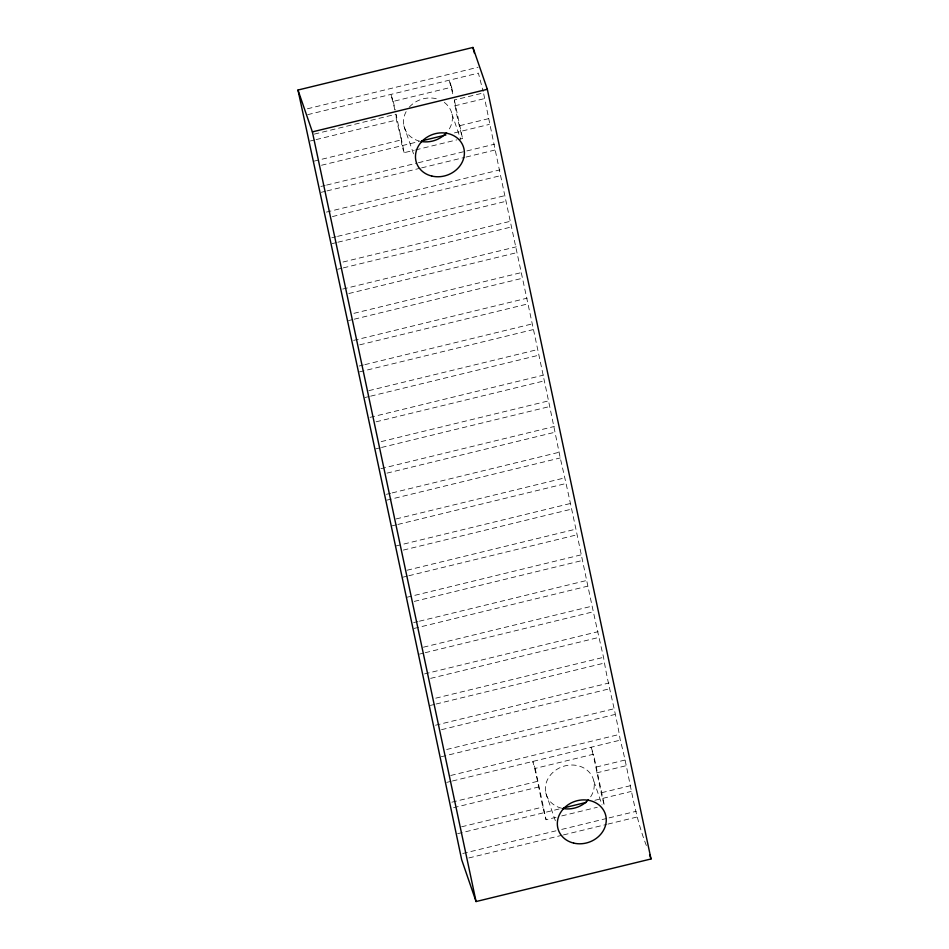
<?xml version="1.0" encoding="UTF-8"?>
<svg xmlns="http://www.w3.org/2000/svg" width="949" height="949" viewBox="0 0 949 949"><rect width="100%" height="100%" fill="white"/><g stroke="black" fill="none" stroke-linecap="round" stroke-linejoin="round"><path stroke-width="0.71" stroke-dasharray="4.75 3.56" d="M307.405 108.791L478.059 67.249M307.725 114.651L478.391 73.109L483.148 91.495M394.938 109.954L390.905 94.402L393.313 101.377L451.629 87.178L453.148 94.307M314.297 134.106L396.041 114.2L404.227 152.682L414.179 150.262M458.272 139.527L462.543 138.495C459.304 125.885 455.781 113.026 454.357 100.001L483.516 92.907C508.047 214.747 535.699 336.1 560.23 457.94C575.711 524.239 588.083 591.025 603.552 657.325C607.882 685.131 615.925 712.343 620.255 740.149C629.828 775.475 633.042 812.214 646.708 846.401M310.311 140.998L314.617 139.954M316.053 139.61L396.362 120.06L396.041 114.2M454.678 105.861L483.848 98.755M314.012 161.152L401.498 139.859L396.362 120.06M459.814 125.659L488.972 118.566M321.509 165.256L418.889 141.555M454.452 132.896L489.304 124.414M415.603 149.918L456.849 139.871M320.904 186.455L325.199 185.411M326.634 185.067L416.991 163.074M418.426 162.718L494.429 144.224M321.225 192.315L325.531 191.259M326.966 190.915L420.182 168.222M421.617 167.878L464.642 157.404M466.078 157.06L494.761 150.072M326.361 212.113L499.886 169.871M332.423 216.574L500.218 175.731M331.818 237.772L336.112 236.728M337.547 236.372L505.343 195.53M332.138 243.62L336.444 242.576M337.88 242.22L505.675 201.378M343.004 262.031L510.799 221.188M337.595 269.279L341.901 268.235M343.336 267.879L511.131 227.036M342.731 289.077L516.256 246.835M348.793 293.538L516.576 252.695M353.918 313.336L521.713 272.493M348.508 320.584L352.814 319.54M354.25 319.196L522.033 278.354M353.645 340.394L527.169 298.152M359.707 344.843L527.49 304M359.102 366.041L363.396 364.997M364.831 364.653L532.626 323.811M359.422 371.901L532.947 329.659M368.853 390.656L538.083 349.457M364.879 397.56L369.185 396.504M370.62 396.16L538.403 355.317M370.003 417.358L543.54 375.116M376.077 421.819L543.86 380.976M381.201 441.617L548.996 400.775M375.792 448.865L380.098 447.821M381.534 447.465L549.317 406.623M380.917 468.664L554.453 426.433M386.99 473.124L554.774 432.281M386.373 494.322L390.68 493.278M392.115 492.922L559.91 452.08M386.706 500.182L560.23 457.94M396.136 518.937L565.367 477.738M392.162 525.829L396.468 524.785M397.892 524.441L565.687 483.587M395.852 545.983L570.823 503.397M403.349 550.088L571.144 509.245M407.05 570.242L576.28 529.056M403.076 577.146L407.382 576.09M408.805 575.746L576.601 534.904M406.765 597.301L581.737 554.702M414.262 601.405L582.057 560.562M413.657 622.603L417.963 621.559M419.399 621.204L587.182 580.361M413.989 628.452L587.514 586.209M423.42 647.206L592.639 606.02M419.446 654.11L423.74 653.066M425.176 652.71L592.971 611.868M424.571 673.909L598.095 631.666M430.632 678.369L598.428 637.526M435.769 698.167L603.552 657.325M430.36 705.415L434.654 704.372M436.089 704.028L603.884 663.185M435.484 725.226L609.009 682.983M441.546 729.674L609.341 688.832M446.682 749.485L614.466 708.642M441.273 756.733L614.798 714.49M450.704 775.487L619.922 734.289M446.73 782.391L451.024 781.335M452.459 780.991L620.255 740.149M556.043 817.303L546.09 819.722C540.539 800.648 538.297 780.659 532.769 761.442L535.177 768.417L593.493 754.218L604.406 805.535C598.866 786.448 596.613 766.46 591.097 747.243L593.493 754.218M451.854 802.19L537.905 781.241M596.221 767.053L625.379 759.947M453.61 807.694L538.225 787.101M596.553 772.901L625.711 765.807M461.617 826.793L543.362 806.899M601.678 792.7L630.836 785.606M457.632 833.697L560.752 808.595M594.893 800.292L631.168 791.454M561.737 815.915L597.289 807.267M462.768 853.495L555.984 830.814M561.725 829.414L607.609 818.24M609.044 817.896L636.293 811.265M468.83 857.955L562.045 835.262M563.481 834.918L606.506 824.444M607.941 824.1L636.625 817.113M451.629 87.178L449.233 80.202L453.254 95.766M451.985 114.082L460.633 139.183M403.871 125.79L413.954 155.078M404.227 152.682L401.818 145.707L401.498 139.859M593.849 781.122L602.01 804.835M545.734 792.83L555.343 820.731M454.357 100.001L462.543 138.495M393.313 101.377L395.128 109.93M535.177 768.417L546.09 819.722M444.274 102.397A24.793 21.602 -19 0 1 448.118 130.76M419.79 141.187A24.793 21.602 -19 0 1 406.397 111.163M409.28 107.166A24.793 21.602 -19 0 1 438.426 99.36M561.654 808.228A24.793 21.602 -19 0 1 547.502 779.627A24.793 21.602 -19 0 1 581.808 766.994A24.793 21.602 -19 0 1 589.981 797.801"/><path stroke-width="1.42" d="M297.974 90.036L472.934 47.45L487.335 89.301L651.026 858.964L476.066 901.55L461.665 859.699C407.833 603.03 353.277 346.48 297.974 90.036L312.375 131.887L476.066 901.55M312.375 131.887L487.335 89.301M421.736 140.867L445.911 134.972M563.599 807.907L586.363 802.368M649.591 854.776L651.026 858.964M472.934 47.45L474.393 53.108M446.564 132.694A24.793 21.602 -19 0 1 421.012 141.448M588.427 799.734A24.793 21.602 -19 0 1 562.876 808.489M573.671 843.103A24.793 21.602 -19 0 0 605.853 815.986A24.793 21.602 -19 0 0 565.865 806.448A24.793 21.602 -19 0 0 573.671 843.103M431.807 176.063A24.793 21.602 -19 0 0 463.99 148.946A24.793 21.602 -19 0 0 424.001 139.408A24.793 21.602 -19 0 0 431.807 176.063"/></g></svg>
